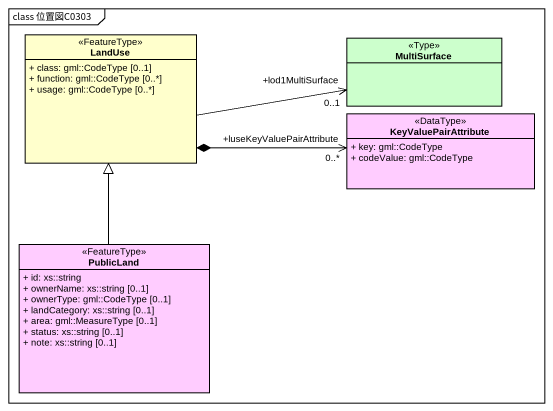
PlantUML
@startuml
mainframe class 位置図C0303
hide circle
hide empty members
skinparam classAttributeIconSize 0
class LandUse <<FeatureType>> #FFFFCC {
  + class: gml::CodeType [0..1]
  + function: gml::CodeType [0..*]
  + usage: gml::CodeType [0..*]
}
class MultiSurface <<Type>> #CCFFCC
class KeyValuePairAttribute <<DataType>> #FFCCFF {
  + key: gml::CodeType
  + codeValue: gml::CodeType
}
class PublicLand <<FeatureType>> #FFCCFF {
  + id: xs::string
  + ownerName: xs::string [0..1]
  + ownerType: gml::CodeType [0..1]
  + landCategory: xs::string [0..1]
  + area: gml::MeasureType [0..1]
  + status: xs::string [0..1]
  + note: xs::string [0..1]
}
MultiSurface "+lod1MultiSurface\n0..1" <-left- LandUse
KeyValuePairAttribute "+luseKeyValuePairAttribute\n0..*" <-left-* LandUse
PublicLand -up-|> LandUse
@enduml
